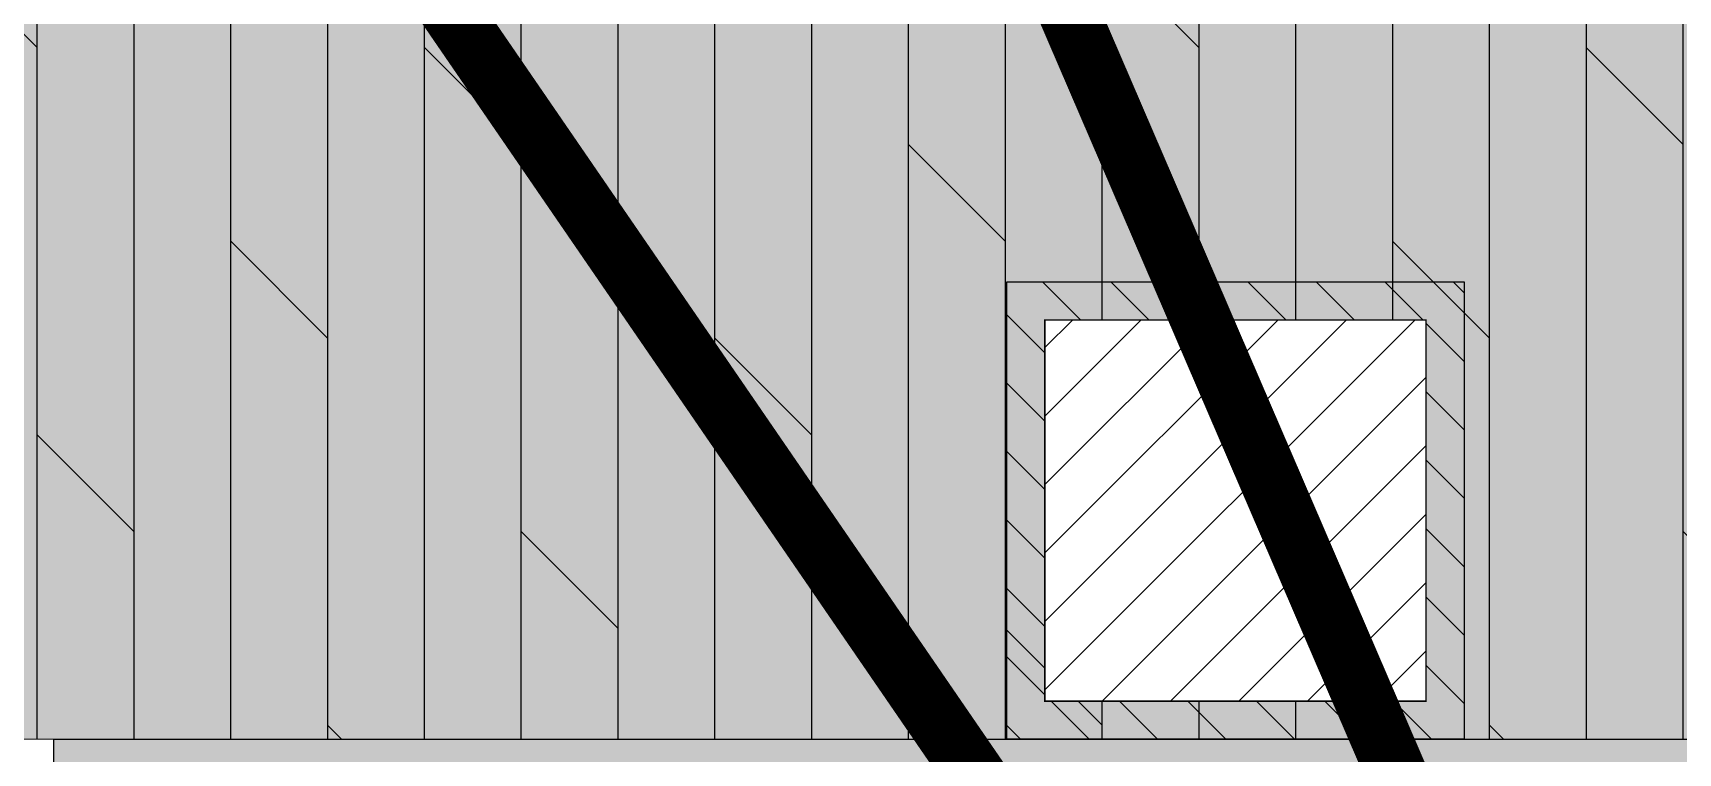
# Model space of a CAD drawing. Header units: millimetres. Extents: x -620 to 15825, y -3130 to 13425.
# Drawn here: x 7901 to 8980, y -1919 to -1447 of the extents above; entities that cross this region are included whole.
import ezdxf

# ---------------------------------------------------------------- set-up
doc = ezdxf.new("R2010")
doc.units = ezdxf.units.MM
doc.header["$LTSCALE"] = 150
doc.set_wipeout_variables(frame=1)
doc.linetypes.add('1215E_Roof Plan$0$DASHED', pattern=[0.75, 0.5, -0.25])
for name, color, linetype in [('1215E_Columns$0$ad-RCC', 3, 'Continuous'), ('1215E_Columns$0$ad-RCC Hatch', 125, 'Continuous'), ('ad-Elevation 10', 8, 'Continuous'), ('ad-MS Columns', 1, 'Continuous')]:
    doc.layers.add(name, color=color, linetype=linetype)
for name, color, linetype, true_color in [('1215E_Roof Plan$0$ad-Primary Roof', 5, 'Continuous', 0x0000ff), ('1215E_Roof Plan$0$ad-Secondary Roof', 6, 'Continuous', 0xff00ff), ('ad-Verandah', 7, 'Continuous', 0xa57c52)]:
    doc.layers.add(name, color=color, linetype=linetype, true_color=true_color)

# ---------------------------------------------------------------- blocks, each defined once
blk = doc.blocks.new('zw$FE9C')
at = {"transparency": 33554559}
h = blk.add_hatch(dxfattribs=at)
h.set_pattern_fill('GRASS', color=74, angle=180)
h.set_pattern_definition([(270, (12800, 2910), (17.960512, -17.960512), [4.7625, -31.158524]), (225, (12800, 2910), (17.96051, -17.96051), [4.7625, -20.6375]), (315, (12800, 2910), (17.96051, 17.96051), [4.7625, -20.6375])])
h.paths.add_polyline_path([(12805, -2820), (7915, -2820), (7915, -1910), (11895, -1910), (11895, 2910), (12805, 2910)])
h = blk.add_hatch(color=256, dxfattribs=at)
h.dxf.hatch_style = 1
h.set_gradient(color1=(153, 204, 0), color2=(63, 127, 0), tint=1, name='INVSPHERICAL')
h.paths.add_polyline_path([(12805, -2820), (7915, -2820), (7915, -1910), (11895, -1910), (11895, 2910), (12805, 2910)])
at = {"layer": 'ad-Verandah', "transparency": 33554559}
h = blk.add_hatch(color=256, dxfattribs=at)
h.dxf.hatch_style = 1
h.paths.add_polyline_path([(11895, -1910), (11895, 4510), (10375, 4510), (10375, 0), (4385, 0), (4385, -1910)])
at = {"layer": 'ad-Verandah', "transparency": 33554687}
h = blk.add_hatch(dxfattribs=at)
h.set_pattern_fill('DOLMIT', color=256, scale=10, angle=270)
h.set_pattern_definition([(270, (-416593.45, 196727.19), (63.5, -1e-14), []), (315, (-416593.45, 196727.2), (126.999913, 126.999913), [89.80256, -179.60512])])
h.paths.add_polyline_path([(11895, -1910), (11895, 4510), (10375, 4510), (10375, 0), (4385, 0), (4385, -1910)])
at = {"layer": 'ad-Elevation 10'}
blk.add_lwpolyline([(12805, -2820), (7915, -2820), (7915, -1910), (11895, -1910), (11895, 2910), (12805, 2910)], close=True, dxfattribs=at)
at = {"layer": 'ad-Verandah', "lineweight": 9}
blk.add_lwpolyline([(11895, -1910), (11895, 4510), (10375, 4510), (10375, 0), (4385, 0), (4385, -1910)], close=True, dxfattribs=at)
at = {"layer": 'ad-Verandah', "color": 33, "lineweight": 9}
blk.add_lwpolyline([(4385, -2365), (4385, -1910), (7915, -1910), (7915, -2365)], close=True, dxfattribs=at)
blk = doc.blocks.new('zw$B0BD')
blk.add_wipeout([(0, 0), (250, 0), (250, -250), (0, -250)])
at = {"layer": 'ad-MS Columns'}
h = blk.add_hatch(dxfattribs=at)
h.set_pattern_fill('ANSI31', color=256, scale=10)
h.set_pattern_definition([(45, (4e-12, -250), (-22.4506, 22.4506), [])])
h.paths.add_polyline_path([(0, 0), (250, 0), (250, -250), (0, -250)])
at = {"layer": 'ad-MS Columns', "const_width": 1}
blk.add_lwpolyline([(0, 0), (250, 0), (250, -250), (0, -250)], close=True, dxfattribs=at)
blk = doc.blocks.new('zw$89AB')
at = {"layer": 'ad-MS Columns'}
blk.add_blockref('zw$B0BD', (-1810, -13990), dxfattribs=at)
blk = doc.blocks.new('1215E_Columns$0$A$C42b14ea2')
at = {"layer": '1215E_Columns$0$ad-RCC Hatch', "transparency": 33554687}
h = blk.add_hatch(dxfattribs=at)
h.set_pattern_fill('ANSI31', color=256, scale=10)
h.set_pattern_definition([(45, (8643.536, 7380), (-22.45064, 22.45064), [])])
h.paths.add_polyline_path([(0, 0), (300, 0), (300, 300), (0, 300)])
at = {"layer": '1215E_Columns$0$ad-RCC'}
blk.add_lwpolyline([(0, 0), (300, 0), (300, 300), (0, 300)], close=True, dxfattribs=at)
blk = doc.blocks.new('1215E_Columns')
at = {"xscale": -1}
blk.add_blockref('1215E_Columns$0$A$C42b14ea2', (8840, -1910), dxfattribs=at)
blk = doc.blocks.new('1215E_Roof Plan')
at = {"layer": '1215E_Roof Plan$0$ad-Primary Roof', "linetype": '1215E_Roof Plan$0$DASHED', "ltscale": 2, "const_width": 40}
blk.add_lwpolyline([(1460, -2510), (8915, -2510), (5187.5, 2920)], close=True, dxfattribs=at)
at = {"layer": '1215E_Roof Plan$0$ad-Secondary Roof', "linetype": '1215E_Roof Plan$0$DASHED', "ltscale": 2, "const_width": 40}
blk.add_lwpolyline([(8915, 4960), (7371.9, 1375), (8915, -2210), (12195, -2210), (12195, 4960)], close=True, dxfattribs=at)

msp = doc.modelspace()

# ---------------------------------------------------------------- block references
at = {"layer": 'ad-Verandah'}
msp.add_blockref('zw$FE9C', (0, 0), dxfattribs=at)

# ---------------------------------------------------------------- next in the draw order: block references
msp.add_blockref('1215E_Columns', (0, 0))

# ---------------------------------------------------------------- next in the draw order: block references
msp.add_blockref('zw$89AB', (10375, 12355))

# ---------------------------------------------------------------- next in the draw order: block references
msp.add_blockref('1215E_Roof Plan', (0, 0))

doc.saveas('drawing.dxf')
